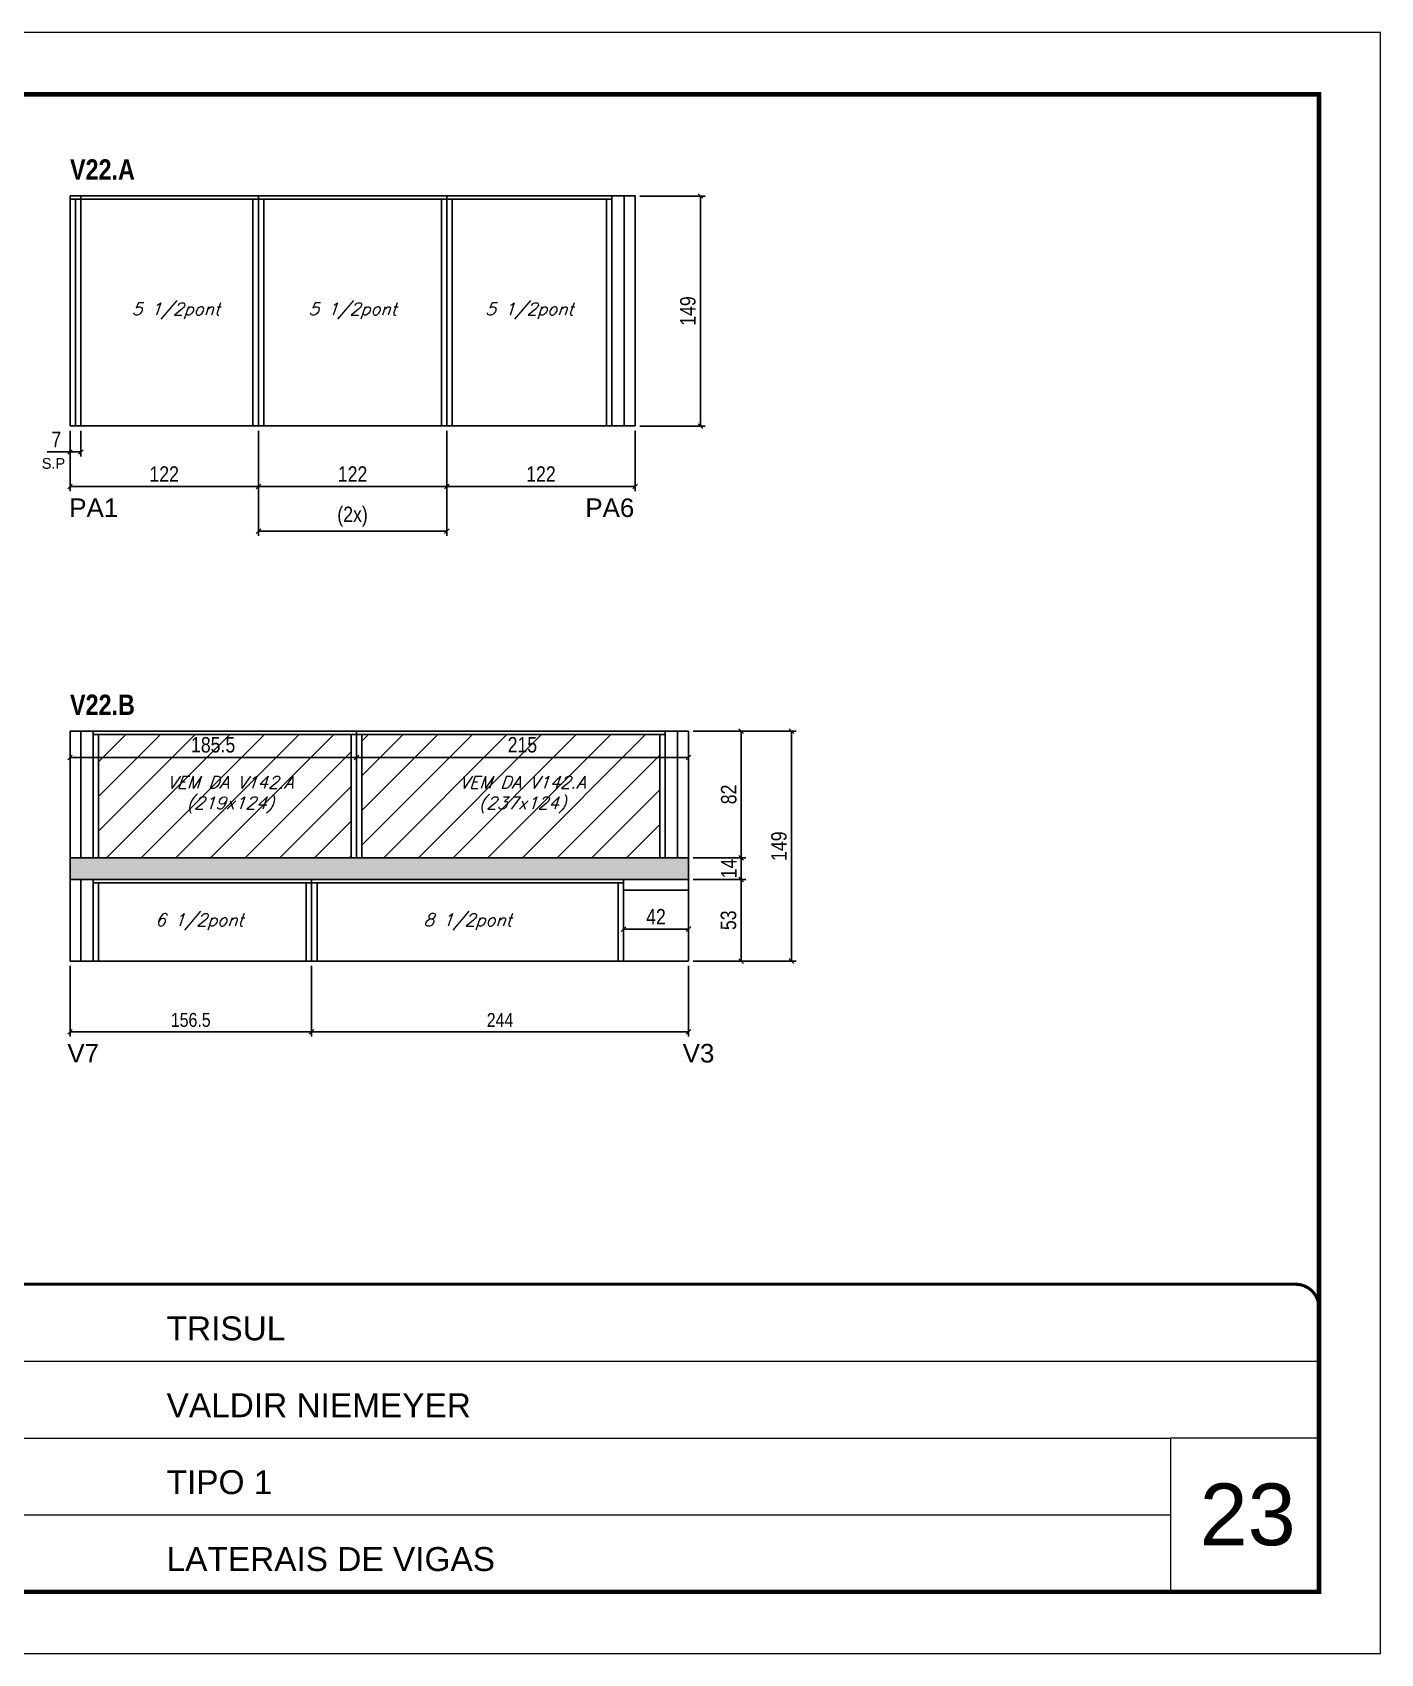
# Model space of a CAD drawing. Extents: x 3330 to 22105, y 1197 to 30204.
# Drawn here: x 7125 to 7998, y 23020 to 24070 of the extents above; entities that cross this region are included whole.
import ezdxf

# ---------------------------------------------------------------- set-up
doc = ezdxf.new("R2010")
doc.units = 0
for name, pattern in [('CONTINUO', [0]), ('DASHED', [0.75, 0.5, -0.25]), ('HIDDEN', [0.375, 0.25, -0.125])]:
    doc.linetypes.add(name, pattern=pattern)
for name, color, linetype in [('5', 5, 'Continuous'), ('COTA', 241, 'Continuous'), ('NOMENCLATURA', 7, 'Continuous'), ('Painéis', 200, 'Continuous'), ('SARR_2.2x7', 40, 'Continuous'), ('SARR_3.5x7', 81, 'Continuous'), ('texto', 7, 'Continuous')]:
    doc.layers.add(name, color=color, linetype=linetype)
for name, color, linetype, lineweight in [('CARIMBO', 255, 'Continuous', 9), ('Folhas', 255, 'Continuous', 9), ('Hachura', 251, 'Continuous', 9), ('SARRAFO DE PRESSAO', 251, 'DASHED', 9)]:
    doc.layers.add(name, color=color, linetype=linetype, lineweight=lineweight)
doc.styles.add('ARIAL', font='arial.ttf')
doc.styles.add('COTA TECNICA', font='techl___.ttf', dxfattribs={"height": 10})
doc.styles.add('COTA TECNICA-50', font='techl___.ttf', dxfattribs={"height": 9})
doc.styles.add('Romans', font='romans.shx')
doc.styles.add('ROMAS860', font='ROMAS860.SHX')
doc.styles.get("Standard").update_dxf_attribs({"font": 'arial.ttf'})
doc.styles.add('TECNICA', font='techb___.ttf', dxfattribs={"height": 10})
doc.dimstyles.new('COTA PAINEL-50', dxfattribs={"dimtxt": 9, "dimasz": 3, "dimexe": 3, "dimexo": 3, "dimgap": 3, "dimtad": 1, "dimdec": 1, "dimzin": 12, "dimdsep": 46, "dimtxsty": 'COTA TECNICA-50', "dimblk1": 'OBLIQUE', "dimblk2": 'OBLIQUE', "dimsah": 1, "dimcen": 0.9, "dimclrd": 4, "dimclre": 4, "dimclrt": 240, "dimadec": 1, "dimazin": 3, "dimtfac": 1, "dimtdec": 1, "dimtmove": 0, "dimatfit": 3, "dimfxl": 1, "dimtolj": 1, "dimtzin": 12, "dimarcsym": 0})
doc.dimstyles.new('PAINEL', dxfattribs={"dimtxt": 10, "dimasz": 3, "dimexe": 3, "dimexo": 3, "dimgap": 3, "dimtad": 1, "dimdec": 1, "dimzin": 12, "dimdsep": 46, "dimtxsty": 'COTA TECNICA', "dimblk1": 'OBLIQUE', "dimblk2": 'OBLIQUE', "dimsah": 1, "dimcen": 0.9, "dimclrd": 4, "dimclre": 4, "dimclrt": 240, "dimadec": 1, "dimazin": 3, "dimtfac": 1, "dimtdec": 1, "dimtmove": 0, "dimatfit": 3, "dimfxl": 1, "dimtolj": 1, "dimtzin": 12, "dimarcsym": 0})

# ---------------------------------------------------------------- blocks, each defined once
blk = doc.blocks.new('9999999999')
at = {"color": 30, "linetype": 'CONTINUO'}
for p, q in [((98564.6, 34379.6), (99584, 34379.6)), ((98564.6, 34329.8), (99488, 34329.8)), ((99584, 34329.8), (99488, 34329.8)), ((99488, 34329.8), (99488, 34230.2)), ((98564.6, 34280), (99488, 34280))]:
    blk.add_line(p, q, dxfattribs=at)
at = {"color": 30, "linetype": 'CONTINUO', "const_width": 2}
blk.add_lwpolyline([(99584, 34230.2), (99584, 34414.4, 0.414214), (99569, 34429.4), (98229, 34429.4, 0.414214), (98214, 34414.4), (98214, 34245.2, 0.414214), (98229, 34230.2), (99584, 34230.2)], format="xyb", dxfattribs=at)
at = {"layer": 'Folhas'}
blk.add_lwpolyline([(98139, 34190.2), (99624, 34190.2), (99624, 35240.2), (98139, 35240.2)], close=True, dxfattribs=at)
at = {"layer": 'Folhas', "color": 30, "const_width": 3}
blk.add_lwpolyline([(98214, 34230.2), (99584, 34230.2), (99584, 35200.2), (98214, 35200.2)], close=True, dxfattribs=at)
at = {"color": 7, "linetype": 'Continuous', "ltscale": 5, "style": 'ARIAL'}
for s, height, p in [('TRISUL', 15.48, (98837.7, 34393.1)), ('VALDIR NIEMEYER', 15.483, (98837.7, 34343.3)), ('TIPO 1', 15.48, (98837.7, 34293.5)), ('LATERAIS DE VIGAS', 15.483, (98837.7, 34243.7))]:
    blk.add_text(s, height=height, dxfattribs=at).set_placement(p)
blk = doc.blocks.new('_Oblique')
at = {"color": 0, "linetype": 'ByBlock', "lineweight": -2}
blk.add_line((-0.5, -0.5), (0.5, 0.5), dxfattribs=at)
blk = doc.blocks.new('*D3388')
at = {"layer": 'COTA', "color": 4, "linetype": 'ByBlock', "lineweight": -2, "transparency": 16777216}
for p, q in [((7271.4, 23812.3), (7271.4, 23773.1)), ((7393.4, 23812.3), (7393.4, 23773.1)), ((7393.4, 23776.1), (7271.4, 23776.1))]:
    blk.add_line(p, q, dxfattribs=at)
at = {"layer": 'Defpoints', "color": 0, "linetype": 'ByBlock', "transparency": 16777216}
for p in [(7271.4, 23815.3), (7393.4, 23815.3), (7271.4, 23776.1)]:
    blk.add_point(p, dxfattribs=at)
at = {"layer": 'COTA', "color": 4, "linetype": 'ByBlock', "lineweight": -2, "transparency": 16777216, "xscale": 3, "yscale": 3, "zscale": 3, "rotation": 180}
blk.add_blockref('_Oblique', (7271.4, 23776.1), dxfattribs=at)
at = {"layer": 'COTA', "color": 4, "linetype": 'ByBlock', "lineweight": -2, "transparency": 16777216, "xscale": 3, "yscale": 3, "zscale": 3}
blk.add_blockref('_Oblique', (7393.4, 23776.1), dxfattribs=at)
at = {"layer": 'COTA', "color": 240, "linetype": 'ByBlock', "transparency": 16777216, "insert": (7332.4, 23784.2), "char_height": 10, "attachment_point": 5, "style": 'COTA TECNICA'}
blk.add_mtext('\\A1;122', dxfattribs=at)
blk = doc.blocks.new('*D3389')
at = {"layer": 'COTA', "color": 4, "linetype": 'ByBlock', "lineweight": -2, "transparency": 16777216}
for p, q in [((7149.4, 23812.3), (7149.4, 23773.1)), ((7271.4, 23812.3), (7271.4, 23773.1)), ((7271.4, 23776.1), (7149.4, 23776.1))]:
    blk.add_line(p, q, dxfattribs=at)
at = {"layer": 'Defpoints', "color": 0, "linetype": 'ByBlock', "transparency": 16777216}
for p in [(7149.4, 23815.3), (7271.4, 23815.3), (7149.4, 23776.1)]:
    blk.add_point(p, dxfattribs=at)
at = {"layer": 'COTA', "color": 4, "linetype": 'ByBlock', "lineweight": -2, "transparency": 16777216, "xscale": 3, "yscale": 3, "zscale": 3, "rotation": 180}
blk.add_blockref('_Oblique', (7149.4, 23776.1), dxfattribs=at)
at = {"layer": 'COTA', "color": 4, "linetype": 'ByBlock', "lineweight": -2, "transparency": 16777216, "xscale": 3, "yscale": 3, "zscale": 3}
blk.add_blockref('_Oblique', (7271.4, 23776.1), dxfattribs=at)
at = {"layer": 'COTA', "color": 240, "linetype": 'ByBlock', "transparency": 16777216, "insert": (7210.4, 23784.2), "char_height": 10, "attachment_point": 5, "style": 'COTA TECNICA'}
blk.add_mtext('\\A1;122', dxfattribs=at)
blk = doc.blocks.new('*D3390')
at = {"layer": 'COTA', "color": 4, "linetype": 'ByBlock', "lineweight": -2, "transparency": 16777216}
for p, q in [((7393.4, 23812.3), (7393.4, 23773.1)), ((7515.4, 23812.3), (7515.4, 23773.1)), ((7393.4, 23776.1), (7515.4, 23776.1))]:
    blk.add_line(p, q, dxfattribs=at)
at = {"layer": 'Defpoints', "color": 0, "linetype": 'ByBlock', "transparency": 16777216}
for p in [(7393.4, 23815.3), (7515.4, 23815.3), (7515.4, 23776.1)]:
    blk.add_point(p, dxfattribs=at)
at = {"layer": 'COTA', "color": 4, "linetype": 'ByBlock', "lineweight": -2, "transparency": 16777216, "xscale": 3, "yscale": 3, "zscale": 3, "rotation": 180}
blk.add_blockref('_Oblique', (7393.4, 23776.1), dxfattribs=at)
at = {"layer": 'COTA', "color": 4, "linetype": 'ByBlock', "lineweight": -2, "transparency": 16777216, "xscale": 3, "yscale": 3, "zscale": 3}
blk.add_blockref('_Oblique', (7515.4, 23776.1), dxfattribs=at)
at = {"layer": 'COTA', "color": 240, "linetype": 'ByBlock', "transparency": 16777216, "insert": (7454.4, 23784.2), "char_height": 10, "attachment_point": 5, "style": 'COTA TECNICA'}
blk.add_mtext('\\A1;122', dxfattribs=at)
blk = doc.blocks.new('*D3391')
at = {"layer": 'COTA', "color": 4, "linetype": 'ByBlock', "lineweight": -2, "transparency": 16777216}
for p, q in [((7271.4, 23812.3), (7271.4, 23744.3)), ((7393.4, 23812.3), (7393.4, 23744.3)), ((7271.4, 23747.3), (7393.4, 23747.3))]:
    blk.add_line(p, q, dxfattribs=at)
at = {"layer": 'Defpoints', "color": 0, "linetype": 'ByBlock', "transparency": 16777216}
for p in [(7271.4, 23815.3), (7393.4, 23815.3), (7393.4, 23747.3)]:
    blk.add_point(p, dxfattribs=at)
at = {"layer": 'COTA', "color": 4, "linetype": 'ByBlock', "lineweight": -2, "transparency": 16777216, "xscale": 3, "yscale": 3, "zscale": 3, "rotation": 180}
blk.add_blockref('_Oblique', (7271.4, 23747.3), dxfattribs=at)
at = {"layer": 'COTA', "color": 4, "linetype": 'ByBlock', "lineweight": -2, "transparency": 16777216, "xscale": 3, "yscale": 3, "zscale": 3}
blk.add_blockref('_Oblique', (7393.4, 23747.3), dxfattribs=at)
at = {"layer": 'COTA', "color": 240, "linetype": 'ByBlock', "transparency": 16777216, "insert": (7332.4, 23756.6), "char_height": 10, "attachment_point": 5, "style": 'COTA TECNICA'}
blk.add_mtext('\\A1;(2x)', dxfattribs=at)
blk = doc.blocks.new('*D3392')
at = {"layer": 'COTA', "color": 4, "linetype": 'ByBlock', "lineweight": -2, "transparency": 16777216}
for p, q in [((7518.4, 23964.3), (7560.7, 23964.3)), ((7557.7, 23964.3), (7557.7, 23815.3)), ((7518.4, 23815.3), (7560.7, 23815.3))]:
    blk.add_line(p, q, dxfattribs=at)
at = {"layer": 'Defpoints', "color": 0, "linetype": 'ByBlock', "transparency": 16777216}
for p in [(7515.4, 23964.3), (7515.4, 23815.3), (7557.7, 23815.3)]:
    blk.add_point(p, dxfattribs=at)
at = {"layer": 'COTA', "color": 4, "linetype": 'ByBlock', "lineweight": -2, "transparency": 16777216, "xscale": 3, "yscale": 3, "zscale": 3}
for p, rotation in [((7557.7, 23964.3), 90), ((7557.7, 23815.3), 270)]:
    blk.add_blockref('_Oblique', p, dxfattribs=dict(at, rotation=rotation))
at = {"layer": 'COTA', "color": 240, "linetype": 'ByBlock', "transparency": 16777216, "insert": (7549.6, 23889.8), "char_height": 10, "attachment_point": 5, "rotation": 90, "style": 'COTA TECNICA'}
blk.add_mtext('\\A1;149', dxfattribs=at)
blk = doc.blocks.new('*D3393')
at = {"layer": 'COTA', "color": 4, "linetype": 'ByBlock', "lineweight": -2, "transparency": 16777216}
for p, q in [((7149.4, 23465.7), (7149.4, 23420)), ((7305.9, 23465.7), (7305.9, 23420)), ((7149.4, 23423), (7305.9, 23423))]:
    blk.add_line(p, q, dxfattribs=at)
at = {"layer": 'Defpoints', "color": 0, "linetype": 'ByBlock', "transparency": 16777216}
for p in [(7149.4, 23468.7), (7305.9, 23468.7), (7305.9, 23423)]:
    blk.add_point(p, dxfattribs=at)
at = {"layer": 'COTA', "color": 4, "linetype": 'ByBlock', "lineweight": -2, "transparency": 16777216, "xscale": 3, "yscale": 3, "zscale": 3, "rotation": 180}
blk.add_blockref('_Oblique', (7149.4, 23423), dxfattribs=at)
at = {"layer": 'COTA', "color": 4, "linetype": 'ByBlock', "lineweight": -2, "transparency": 16777216, "xscale": 3, "yscale": 3, "zscale": 3}
blk.add_blockref('_Oblique', (7305.9, 23423), dxfattribs=at)
at = {"layer": 'COTA', "color": 240, "linetype": 'ByBlock', "transparency": 16777216, "insert": (7227.6, 23430.6), "char_height": 9, "attachment_point": 5, "style": 'COTA TECNICA-50'}
blk.add_mtext('\\A1;156.5', dxfattribs=at)
blk = doc.blocks.new('*D3394')
at = {"layer": 'COTA', "color": 4, "linetype": 'ByBlock', "lineweight": -2, "transparency": 16777216}
for p, q in [((7305.9, 23465.7), (7305.9, 23420)), ((7549.9, 23465.7), (7549.9, 23420)), ((7305.9, 23423), (7549.9, 23423))]:
    blk.add_line(p, q, dxfattribs=at)
at = {"layer": 'Defpoints', "color": 0, "linetype": 'ByBlock', "transparency": 16777216}
for p in [(7305.9, 23468.7), (7549.9, 23468.7), (7549.9, 23423)]:
    blk.add_point(p, dxfattribs=at)
at = {"layer": 'COTA', "color": 4, "linetype": 'ByBlock', "lineweight": -2, "transparency": 16777216, "xscale": 3, "yscale": 3, "zscale": 3, "rotation": 180}
blk.add_blockref('_Oblique', (7305.9, 23423), dxfattribs=at)
at = {"layer": 'COTA', "color": 4, "linetype": 'ByBlock', "lineweight": -2, "transparency": 16777216, "xscale": 3, "yscale": 3, "zscale": 3}
blk.add_blockref('_Oblique', (7549.9, 23423), dxfattribs=at)
at = {"layer": 'COTA', "color": 240, "linetype": 'ByBlock', "transparency": 16777216, "insert": (7427.9, 23430.6), "char_height": 9, "attachment_point": 5, "style": 'COTA TECNICA-50'}
blk.add_mtext('\\A1;244', dxfattribs=at)
blk = doc.blocks.new('*D3395')
at = {"layer": 'COTA', "color": 4, "linetype": 'ByBlock', "lineweight": -2, "transparency": 16777216}
for p, q in [((7507.9, 23492.2), (7507.9, 23486.4)), ((7507.9, 23489.4), (7549.9, 23489.4)), ((7549.9, 23492.2), (7549.9, 23486.4))]:
    blk.add_line(p, q, dxfattribs=at)
at = {"layer": 'Defpoints', "color": 0, "linetype": 'ByBlock', "transparency": 16777216}
for p in [(7507.9, 23495.2), (7549.9, 23495.2), (7549.9, 23489.4)]:
    blk.add_point(p, dxfattribs=at)
at = {"layer": 'COTA', "color": 4, "linetype": 'ByBlock', "lineweight": -2, "transparency": 16777216, "xscale": 3, "yscale": 3, "zscale": 3, "rotation": 180}
blk.add_blockref('_Oblique', (7507.9, 23489.4), dxfattribs=at)
at = {"layer": 'COTA', "color": 4, "linetype": 'ByBlock', "lineweight": -2, "transparency": 16777216, "xscale": 3, "yscale": 3, "zscale": 3}
blk.add_blockref('_Oblique', (7549.9, 23489.4), dxfattribs=at)
at = {"layer": 'COTA', "color": 240, "linetype": 'ByBlock', "transparency": 16777216, "insert": (7528.9, 23497.5), "char_height": 10, "attachment_point": 5, "style": 'COTA TECNICA'}
blk.add_mtext('\\A1;42', dxfattribs=at)
blk = doc.blocks.new('*D2968')
at = {"layer": 'COTA', "color": 4, "linetype": 'ByBlock', "lineweight": -2, "transparency": 16777216}
for p, q in [((7149.4, 23812.3), (7149.4, 23795.5)), ((7156.4, 23812.3), (7156.4, 23795.5)), ((7149.4, 23798.5), (7134.7, 23798.5)), ((7156.4, 23798.5), (7149.4, 23798.5))]:
    blk.add_line(p, q, dxfattribs=at)
at = {"layer": 'Defpoints', "color": 0, "linetype": 'ByBlock', "transparency": 16777216}
for p in [(7149.4, 23815.3), (7156.4, 23815.3), (7149.4, 23798.5)]:
    blk.add_point(p, dxfattribs=at)
at = {"layer": 'COTA', "color": 4, "linetype": 'ByBlock', "lineweight": -2, "transparency": 16777216, "xscale": 3, "yscale": 3, "zscale": 3, "rotation": 180}
blk.add_blockref('_Oblique', (7149.4, 23798.5), dxfattribs=at)
at = {"layer": 'COTA', "color": 4, "linetype": 'ByBlock', "lineweight": -2, "transparency": 16777216, "xscale": 3, "yscale": 3, "zscale": 3}
blk.add_blockref('_Oblique', (7156.4, 23798.5), dxfattribs=at)
at = {"layer": 'COTA', "color": 240, "linetype": 'ByBlock', "transparency": 16777216, "insert": (7140.5, 23806.6), "char_height": 10, "attachment_point": 5, "style": 'COTA TECNICA'}
blk.add_mtext('\\A1;7', dxfattribs=at)
blk = doc.blocks.new('*D2969')
at = {"layer": 'COTA', "color": 4, "linetype": 'ByBlock', "lineweight": -2, "transparency": 16777216}
for p, q in [((7552.9, 23521.7), (7587.1, 23521.7)), ((7584.1, 23468.7), (7584.1, 23521.7)), ((7552.9, 23468.7), (7587.1, 23468.7))]:
    blk.add_line(p, q, dxfattribs=at)
at = {"layer": 'Defpoints', "color": 0, "linetype": 'ByBlock', "transparency": 16777216}
for p in [(7549.9, 23521.7), (7584.1, 23521.7), (7549.9, 23468.7)]:
    blk.add_point(p, dxfattribs=at)
at = {"layer": 'COTA', "color": 4, "linetype": 'ByBlock', "lineweight": -2, "transparency": 16777216, "xscale": 3, "yscale": 3, "zscale": 3}
for p, rotation in [((7584.1, 23521.7), 90), ((7584.1, 23468.7), 270)]:
    blk.add_blockref('_Oblique', p, dxfattribs=dict(at, rotation=rotation))
at = {"layer": 'COTA', "color": 240, "linetype": 'ByBlock', "transparency": 16777216, "insert": (7575.9, 23495.2), "char_height": 10, "attachment_point": 5, "rotation": 90, "style": 'COTA TECNICA'}
blk.add_mtext('\\A1;53', dxfattribs=at)
blk = doc.blocks.new('*D2970')
at = {"layer": 'COTA', "color": 4, "linetype": 'ByBlock', "lineweight": -2, "transparency": 16777216}
for p, q in [((7552.9, 23535.7), (7587.1, 23535.7)), ((7584.1, 23521.7), (7584.1, 23535.7)), ((7552.9, 23521.7), (7587.1, 23521.7))]:
    blk.add_line(p, q, dxfattribs=at)
at = {"layer": 'Defpoints', "color": 0, "linetype": 'ByBlock', "transparency": 16777216}
for p in [(7549.9, 23535.7), (7584.1, 23535.7), (7549.9, 23521.7)]:
    blk.add_point(p, dxfattribs=at)
at = {"layer": 'COTA', "color": 4, "linetype": 'ByBlock', "lineweight": -2, "transparency": 16777216, "xscale": 3, "yscale": 3, "zscale": 3}
for p, rotation in [((7584.1, 23535.7), 90), ((7584.1, 23521.7), 270)]:
    blk.add_blockref('_Oblique', p, dxfattribs=dict(at, rotation=rotation))
at = {"layer": 'COTA', "color": 240, "linetype": 'ByBlock', "transparency": 16777216, "insert": (7576.1, 23528.7), "char_height": 10, "attachment_point": 5, "rotation": 90, "style": 'COTA TECNICA'}
blk.add_mtext('\\A1;14', dxfattribs=at)
blk = doc.blocks.new('*D2971')
at = {"layer": 'COTA', "color": 4, "linetype": 'ByBlock', "lineweight": -2, "transparency": 16777216}
for p, q in [((7552.9, 23617.7), (7587.1, 23617.7)), ((7584.1, 23617.7), (7584.1, 23535.7)), ((7552.9, 23535.7), (7587.1, 23535.7))]:
    blk.add_line(p, q, dxfattribs=at)
at = {"layer": 'Defpoints', "color": 0, "linetype": 'ByBlock', "transparency": 16777216}
for p in [(7549.9, 23617.7), (7549.9, 23535.7), (7584.1, 23535.7)]:
    blk.add_point(p, dxfattribs=at)
at = {"layer": 'COTA', "color": 4, "linetype": 'ByBlock', "lineweight": -2, "transparency": 16777216, "xscale": 3, "yscale": 3, "zscale": 3}
for p, rotation in [((7584.1, 23617.7), 90), ((7584.1, 23535.7), 270)]:
    blk.add_blockref('_Oblique', p, dxfattribs=dict(at, rotation=rotation))
at = {"layer": 'COTA', "color": 240, "linetype": 'ByBlock', "transparency": 16777216, "insert": (7576.1, 23576.7), "char_height": 10, "attachment_point": 5, "rotation": 90, "style": 'COTA TECNICA'}
blk.add_mtext('\\A1;82', dxfattribs=at)
blk = doc.blocks.new('*D2972')
at = {"layer": 'COTA', "color": 4, "linetype": 'ByBlock', "lineweight": -2, "transparency": 16777216}
for p, q in [((7552.9, 23617.7), (7619.7, 23617.7)), ((7616.7, 23468.7), (7616.7, 23617.7)), ((7552.9, 23468.7), (7619.7, 23468.7))]:
    blk.add_line(p, q, dxfattribs=at)
at = {"layer": 'Defpoints', "color": 0, "linetype": 'ByBlock', "transparency": 16777216}
for p in [(7549.9, 23617.7), (7616.7, 23617.7), (7549.9, 23468.7)]:
    blk.add_point(p, dxfattribs=at)
at = {"layer": 'COTA', "color": 4, "linetype": 'ByBlock', "lineweight": -2, "transparency": 16777216, "xscale": 3, "yscale": 3, "zscale": 3}
for p, rotation in [((7616.7, 23617.7), 90), ((7616.7, 23468.7), 270)]:
    blk.add_blockref('_Oblique', p, dxfattribs=dict(at, rotation=rotation))
at = {"layer": 'COTA', "color": 240, "linetype": 'ByBlock', "transparency": 16777216, "insert": (7608.6, 23543.2), "char_height": 10, "attachment_point": 5, "rotation": 90, "style": 'COTA TECNICA'}
blk.add_mtext('\\A1;149', dxfattribs=at)
blk = doc.blocks.new('*D3051')
at = {"layer": 'COTA', "color": 4, "linetype": 'ByBlock', "lineweight": -2, "transparency": 16777216}
for p, q in [((7149.4, 23614.7), (7149.4, 23597.7)), ((7334.9, 23614.7), (7334.9, 23597.7)), ((7149.4, 23600.7), (7334.9, 23600.7))]:
    blk.add_line(p, q, dxfattribs=at)
at = {"layer": 'Defpoints', "color": 0, "linetype": 'ByBlock', "transparency": 16777216}
for p in [(7149.4, 23617.7), (7334.9, 23617.7), (7334.9, 23600.7)]:
    blk.add_point(p, dxfattribs=at)
at = {"layer": 'COTA', "color": 4, "linetype": 'ByBlock', "lineweight": -2, "transparency": 16777216, "xscale": 3, "yscale": 3, "zscale": 3, "rotation": 180}
blk.add_blockref('_Oblique', (7149.4, 23600.7), dxfattribs=at)
at = {"layer": 'COTA', "color": 4, "linetype": 'ByBlock', "lineweight": -2, "transparency": 16777216, "xscale": 3, "yscale": 3, "zscale": 3}
blk.add_blockref('_Oblique', (7334.9, 23600.7), dxfattribs=at)
at = {"layer": 'COTA', "color": 240, "linetype": 'ByBlock', "transparency": 16777216, "insert": (7242.1, 23608.8), "char_height": 10, "attachment_point": 5, "style": 'COTA TECNICA'}
blk.add_mtext('\\A1;185.5', dxfattribs=at)
blk = doc.blocks.new('*D3052')
at = {"layer": 'COTA', "color": 4, "linetype": 'ByBlock', "lineweight": -2, "transparency": 16777216}
for p, q in [((7334.9, 23614.7), (7334.9, 23597.7)), ((7549.9, 23614.7), (7549.9, 23597.7)), ((7334.9, 23600.7), (7549.9, 23600.7))]:
    blk.add_line(p, q, dxfattribs=at)
at = {"layer": 'Defpoints', "color": 0, "linetype": 'ByBlock', "transparency": 16777216}
for p in [(7334.9, 23617.7), (7549.9, 23617.7), (7549.9, 23600.7)]:
    blk.add_point(p, dxfattribs=at)
at = {"layer": 'COTA', "color": 4, "linetype": 'ByBlock', "lineweight": -2, "transparency": 16777216, "xscale": 3, "yscale": 3, "zscale": 3, "rotation": 180}
blk.add_blockref('_Oblique', (7334.9, 23600.7), dxfattribs=at)
at = {"layer": 'COTA', "color": 4, "linetype": 'ByBlock', "lineweight": -2, "transparency": 16777216, "xscale": 3, "yscale": 3, "zscale": 3}
blk.add_blockref('_Oblique', (7549.9, 23600.7), dxfattribs=at)
at = {"layer": 'COTA', "color": 240, "linetype": 'ByBlock', "transparency": 16777216, "insert": (7442.4, 23608.8), "char_height": 10, "attachment_point": 5, "style": 'COTA TECNICA'}
blk.add_mtext('\\A1;215', dxfattribs=at)

msp = doc.modelspace()

# ---------------------------------------------------------------- hatches: boundary and pattern name
at = {"layer": 'COTA', "linetype": 'ByBlock'}
h = msp.add_hatch(dxfattribs=at)
h.set_pattern_fill('AR-CONC', color=256, scale=0.03)
h.set_pattern_definition([(50, (-125645.3996, -5427.082), (5.46554007, -0.47817257), [0.5715, -6.2865]), (355, (-125645.3996, -5427.082), (-1.05730264, 5.73170536), [0.4572, -5.02921753]), (100.4514447, (-125644.944, -5427.122), (4.40823741, 5.25353256), [0.48570026, -5.34270734]), (46.1842, (-125645.3996, -5425.558), (8.13237123, -1.26126984), [0.85725, -9.42975]), (96.6355576, (-125644.722, -5425.663), (7.122124, 7.42278374), [0.7285507, -8.01406824]), (351.184151, (-125645.4, -5425.558), (7.122124, 7.42278374), [0.685799, -7.54379196]), (21, (-125644.6376, -5425.939), (4.54843174, -3.06795595), [0.5715, -6.2865]), (326, (-125644.6376, -5425.939), (1.85406085, 5.52563898), [0.4572, -5.0292]), (71.451445, (-125644.2586, -5426.195), (6.40249258, 2.45768307), [0.48570026, -5.34269813]), (37.5, (-125645.3996, -5427.0821), (0.092658098, 2.536651166), [0, -4.96824, 0, -5.1054, 0, -5.04825]), (7.5, (-125645.3996, -5427.0821), (2.004589875, 3.005417245), [0, -2.91084, 0, -4.85394, 0, -1.92405]), (327.5, (-125647.0989, -5427.0821), (4.067717855, -0.17186232), [0, -1.905, 0, -5.9436, 0, -7.8867]), (317.5, (-125647.861, -5427.082), (4.44387544, 0.76279473), [0, -2.4765, 0, -3.94716, 0, -5.6007])])
h.paths.add_polyline_path([(7149.4, 23535.65), (7149.4, 23521.65), (7549.9, 23521.65), (7549.9, 23535.65)])
at = {"layer": 'Hachura', "linetype": 'ByBlock'}
h = msp.add_hatch(dxfattribs=at)
h.set_pattern_fill('ANSI31', color=256, scale=5)
h.set_pattern_definition([(45, (-125691.273, -5427.082), (-11.2253202, 11.2253202), [])])
h.paths.add_polyline_path([(7331.4, 23535.65), (7331.4, 23615.45), (7167.9, 23615.45), (7167.9, 23535.65)])
h.paths.add_polyline_path([(7338.4, 23535.65), (7531.4, 23535.65), (7531.4, 23615.45), (7338.4, 23615.45)])

# ---------------------------------------------------------------- linework, layer by layer
at = {"layer": 'COTA', "linetype": 'ByBlock'}
for p, q in [((7149.4, 23521.65), (7149.4, 23535.65)), ((7549.9, 23521.65), (7549.9, 23535.65))]:
    msp.add_line(p, q, dxfattribs=at)
at = {"layer": 'Painéis', "linetype": 'Continuous'}
for p, q in [((7515.4, 23964.35), (7149.4, 23964.35)), ((7149.4, 23815.35), (7149.4, 23964.35)), ((7271.4, 23815.35), (7271.4, 23964.35)), ((7393.4, 23815.35), (7393.4, 23964.35)), ((7515.4, 23815.35), (7515.4, 23964.35)), ((7149.4, 23815.35), (7515.4, 23815.35)), ((7149.4, 23535.65), (7149.4, 23617.65)), ((7149.4, 23617.65), (7549.9, 23617.65)), ((7334.9, 23535.65), (7334.9, 23617.65)), ((7549.9, 23617.65), (7549.9, 23535.65)), ((7549.9, 23535.65), (7149.4, 23535.65)), ((7149.4, 23468.65), (7149.4, 23521.65)), ((7149.4, 23521.65), (7549.9, 23521.65)), ((7305.9, 23468.65), (7305.9, 23521.65)), ((7549.9, 23521.65), (7549.9, 23468.65)), ((7549.9, 23468.65), (7149.4, 23468.65))]:
    msp.add_line(p, q, dxfattribs=at)
at = {"layer": 'SARR_2.2x7', "linetype": 'Continuous'}
for p, q in [((7271.4, 23962.15), (7149.4, 23962.15)), ((7393.4, 23962.15), (7271.4, 23962.15)), ((7500.4, 23962.15), (7393.4, 23962.15)), ((7508.4, 23964.35), (7508.4, 23815.35)), ((7156.4, 23617.65), (7156.4, 23535.65)), ((7164.4, 23615.45), (7334.9, 23615.45)), ((7334.9, 23615.45), (7534.9, 23615.45)), ((7542.9, 23617.65), (7542.9, 23535.65)), ((7156.4, 23521.65), (7156.4, 23468.65)), ((7164.4, 23519.45), (7305.9, 23519.45)), ((7305.9, 23519.45), (7507.9, 23519.45)), ((7507.9, 23514.65), (7549.9, 23514.65))]:
    msp.add_line(p, q, dxfattribs=at)
at = {"layer": 'SARR_2.2x7', "linetype": 'HIDDEN'}
msp.add_line((7156.4, 23964.35), (7156.4, 23815.35), dxfattribs=at)
at = {"layer": 'SARR_3.5x7'}
for p, q in [((7152.9, 23962.15), (7152.9, 23815.35)), ((7267.9, 23962.15), (7267.9, 23815.35)), ((7274.9, 23962.15), (7274.9, 23815.35)), ((7389.9, 23962.15), (7389.9, 23815.35)), ((7396.9, 23962.15), (7396.9, 23815.35)), ((7496.9, 23962.15), (7496.9, 23815.35)), ((7500.4, 23964.35), (7500.4, 23815.35)), ((7164.4, 23617.65), (7164.4, 23535.65)), ((7167.9, 23615.45), (7167.9, 23535.65)), ((7331.4, 23615.45), (7331.4, 23535.65)), ((7338.4, 23615.45), (7338.4, 23535.65)), ((7531.4, 23615.45), (7531.4, 23535.65)), ((7534.9, 23617.65), (7534.9, 23535.65)), ((7164.4, 23521.65), (7164.4, 23468.65)), ((7507.9, 23521.65), (7507.9, 23468.65)), ((7167.9, 23519.45), (7167.9, 23468.65)), ((7302.4, 23519.45), (7302.4, 23468.65)), ((7309.4, 23519.45), (7309.4, 23468.65)), ((7504.4, 23519.45), (7504.4, 23468.65))]:
    msp.add_line(p, q, dxfattribs=at)

# ---------------------------------------------------------------- block references
at = {"layer": 'SARRAFO DE PRESSAO', "color": 6, "linetype": 'ByBlock'}
msp.add_blockref('9999999999', (-91625.75, -11169.96), dxfattribs=at)

# ---------------------------------------------------------------- texts
at = {"layer": '5', "linetype": 'Continuous'}
for s, rotation, p in [('PA1', 359.99996, (7148.93, 23756.41)), ('PA6', 359.99996, (7483.18, 23756.41)), ('V7', 0.00004, (7147.7, 23403.09)), ('V3', 0.00004, (7546.23, 23403.09))]:
    msp.add_text(s, height=12, rotation=rotation, dxfattribs=at).set_placement(p)
at = {"layer": 'CARIMBO', "style": 'ARIAL'}
msp.add_text('23', height=40, dxfattribs=at).set_placement((7881.09, 23090.39))
at = {"layer": 'NOMENCLATURA', "style": 'TECNICA'}
for s, p in [('V22.A', (7149.4, 23974.87)), ('V22.B', (7149.4, 23628.17))]:
    msp.add_text(s, height=13.2, dxfattribs=at).set_placement(p)
at = {"layer": 'texto', "color": 2, "char_height": 8, "attachment_point": 5, "style": 'Romans'}
for s, insert in [('{\\Q19;\\C256;5 1/2pont}', (7217.9, 23889.85)), ('{\\Q19;\\C256;5 1/2pont}', (7332.4, 23889.85)), ('{\\Q19;\\C256;5 1/2pont}', (7446.9, 23889.85)), ('{\\Q19;\\C256;VEM DA V142.A\\P(219x124)}', (7253.15, 23576.59)), ('{\\Q19;\\C256;VEM DA V142.A\\P(237x124)}', (7442.4, 23576.59)), ('{\\Q19;\\C256;6 1/2pont}', (7233.15, 23494.15)), ('{\\Q19;\\C256;8 1/2pont}', (7406.9, 23494.15))]:
    msp.add_mtext(s, dxfattribs=dict(at, insert=insert))
at = {"layer": 'texto', "color": 4, "insert": (7138.69, 23791.05), "char_height": 7, "attachment_point": 5, "style": 'ROMAS860'}
msp.add_mtext('S.P', dxfattribs=at)

# ---------------------------------------------------------------- dimensions: what is measured, and where the dimension line sits
at = {"layer": 'COTA', "linetype": 'ByBlock'}
for base, p1, p2, angle, picture, middle in [((7557.7, 23815.35), (7515.4, 23964.35), (7515.4, 23815.35), 90, '*D3392', (7549.6, 23889.85)), ((7271.4, 23776.14), (7393.4, 23815.35), (7271.4, 23815.35), 180, '*D3388', (7332.4, 23784.2)), ((7584.15, 23535.65), (7549.9, 23617.65), (7549.9, 23535.65), 90, '*D2971', (7576.05, 23576.65)), ((7616.72, 23617.65), (7549.9, 23468.65), (7549.9, 23617.65), 90, '*D2972', (7608.61, 23543.15)), ((7584.15, 23521.65), (7549.9, 23468.65), (7549.9, 23521.65), 90, '*D2969', (7575.93, 23495.15))]:
    dim = msp.add_linear_dim(base=base, p1=p1, p2=p2, angle=angle, dimstyle='PAINEL', dxfattribs=at)
    dim.commit()
    dim.dimension.update_dxf_attribs({"geometry": picture, "text_midpoint": middle})
for base, p1, p2, picture, middle in [((7149.4, 23798.54), (7156.4, 23815.35), (7149.4, 23815.35), '*D2968', (7140.53, 23806.62)), ((7515.4, 23776.14), (7393.4, 23815.35), (7515.4, 23815.35), '*D3390', (7454.4, 23784.2)), ((7334.9, 23600.67), (7149.4, 23617.65), (7334.9, 23617.65), '*D3051', (7242.15, 23608.8)), ((7549.9, 23489.39), (7507.9, 23495.15), (7549.9, 23495.15), '*D3395', (7528.9, 23497.47))]:
    dim = msp.add_linear_dim(base=base, p1=p1, p2=p2, dimstyle='PAINEL', dxfattribs=at)
    dim.commit()
    dim.dimension.update_dxf_attribs({"geometry": picture, "text_midpoint": middle})
for base, p1, p2, dimstyle, override, picture, middle in [((7149.4, 23776.14), (7271.4, 23815.35), (7149.4, 23815.35), 'PAINEL', {"dimtmove": 1}, '*D3389', (7210.4, 23784.2)), ((7305.9, 23422.99), (7149.4, 23468.65), (7305.9, 23468.65), 'COTA PAINEL-50', {"dimarcsym": 1}, '*D3393', (7227.65, 23430.59))]:
    dim = msp.add_linear_dim(base=base, p1=p1, p2=p2, angle=180, dimstyle=dimstyle, override=override, dxfattribs=at)
    dim.commit()
    dim.dimension.update_dxf_attribs({"geometry": picture, "text_midpoint": middle})
dim = msp.add_linear_dim(base=(7393.4, 23747.34), p1=(7271.4, 23815.35), p2=(7393.4, 23815.35), text='(2x)', dimstyle='PAINEL', dxfattribs=at)
dim.commit()
dim.dimension.update_dxf_attribs({"geometry": '*D3391', "text_midpoint": (7332.4, 23756.56)})
for base, p1, p2, dimstyle, override, picture, middle in [((7549.9, 23600.67), (7334.9, 23617.65), (7549.9, 23617.65), 'PAINEL', {"dimtmove": 1}, '*D3052', (7442.4, 23608.78)), ((7549.9, 23422.99), (7305.9, 23468.65), (7549.9, 23468.65), 'COTA PAINEL-50', {"dimarcsym": 1}, '*D3394', (7427.9, 23430.56))]:
    dim = msp.add_linear_dim(base=base, p1=p1, p2=p2, dimstyle=dimstyle, override=override, dxfattribs=at)
    dim.commit()
    dim.dimension.update_dxf_attribs({"geometry": picture, "text_midpoint": middle})
dim = msp.add_linear_dim(base=(7584.15, 23535.65), p1=(7549.9, 23521.65), p2=(7549.9, 23535.65), angle=90, dimstyle='PAINEL', dxfattribs=at)
dim.commit()
dim.dimension.update_dxf_attribs({"geometry": '*D2970', "text_midpoint": (7584.15, 23528.65), "dimtype": 160})

doc.saveas('drawing.dxf')
